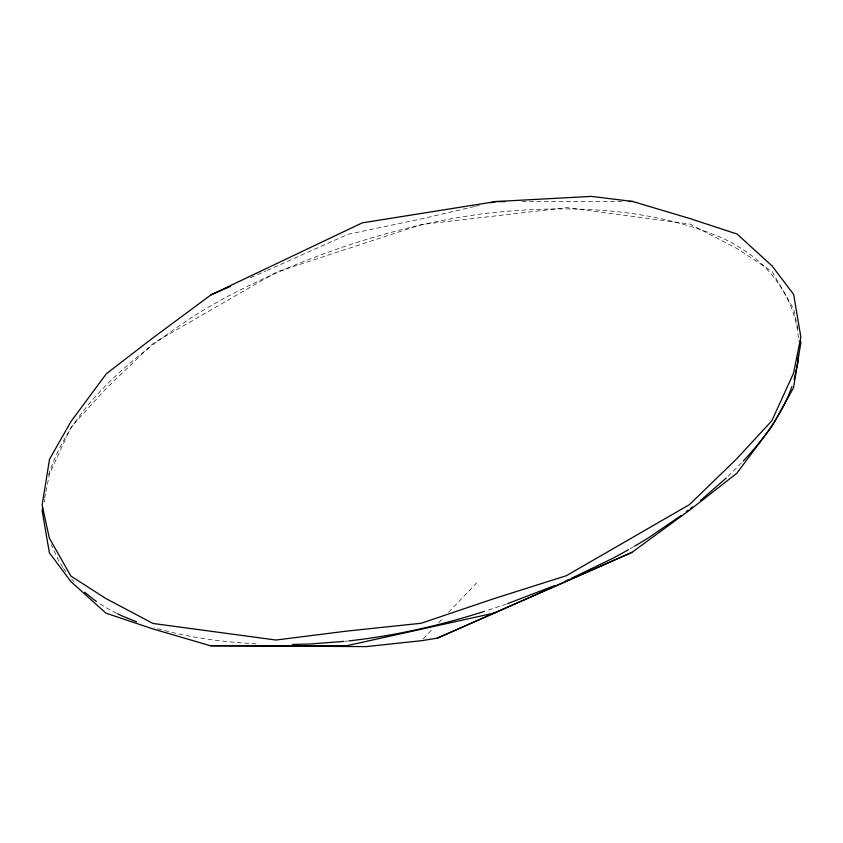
<?xml version="1.0" encoding="UTF-8"?>
<svg xmlns="http://www.w3.org/2000/svg" width="843" height="843" viewBox="0 0 843 843"><rect width="100%" height="100%" fill="white"/><g stroke="black" fill="none" stroke-linecap="round" stroke-linejoin="round"><path stroke-width="0.63" stroke-dasharray="4.21 3.16" d="M44.247 501.827L44.426 499.425M44.69 497.981L45.712 492.902M45.965 491.627L49.516 473.84L71.181 426.916L106.302 388.381L153.542 343.09L276.694 271.983L421.9 224.438L567.044 207.641L690.027 224.09L737.14 248.653L772.125 271.488L793.642 309.012L798.184 330.182M48.483 475.062C71.529 404.535 133.626 356.157 193.173 316.462A594.167 343.038 0 0 1 230.582 294.871C310.119 253.869 396.452 225.292 485.241 213.448C563.862 204.754 646.918 206.387 720.839 237.431A175.312 101.213 0 0 1 749.311 253.869C777.372 274.059 797.12 306.673 798.616 341.552M423.312 638.794L433.249 628.372M438.676 622.692L443.197 617.961M448.624 612.281L476.653 582.924M741.44 462.933L727.109 477.212M250.445 277.716L256.42 275.124M257.61 274.607L265.956 270.982M267.157 270.466L347.885 234.322L421.9 218.769L474.209 206.588M506.474 604.01L485.694 610.954M475.484 206.293L479.309 205.397M345.103 641.27L347.632 640.996M622.102 201.54L521.764 201.709M256.167 643.81C221.783 642.092 187.399 637.371 154.301 627.729M71.687 579.099L74.205 582.028M63.541 568.488L67.061 573.282M62.888 567.423L58.293 559.931L51.349 544.715M633.588 546.759A594.167 343.038 0 0 1 629.479 549.141M116.545 613.261A175.312 101.213 0 0 1 98.336 602.756"/><path stroke-width="1.26" d="M798.479 355.156L797.931 362.374L794.148 379.476M42.656 508.139L42.15 510.679L49.358 552.755L70.875 581.554L105.86 613.114L152.973 628.952L210.413 645.738L366.347 646.602L421.5 640.691L437.433 638.119L631.923 552.376L689.458 510.289L736.698 473.387L771.819 426.463L793.484 387.928L800.85 342.627L800.313 340.14M791.946 386.421C782.062 414.798 763.6 439.351 743.21 461.079M726.202 478.076L700.396 500.637M690.385 508.54L692.388 506.959M680.954 515.642L649.827 536.917A594.167 343.038 0 0 1 634.61 546.169M686.223 511.701L688.331 510.12M211.077 294.818L153.542 337.421L106.302 373.797L71.181 421.247L49.516 459.256L42.15 505.052L49.358 538.171L70.875 576.054L105.86 598.53L152.973 623.451L275.956 640.037L347.105 631.059L421.1 623.272L495.115 598.277L566.306 575.727L689.458 504.62L736.698 458.803L771.819 420.794L793.484 373.344L800.85 336.989L793.642 294.428L772.125 265.988L737.14 234.069L690.027 218.59L632.587 201.445L591.491 196.398L495.895 201.54L362.216 222.868L211.077 294.818L230.171 286.525M565.779 580.848L569.194 579.32M571.47 578.309L612.418 558.509A594.167 343.038 0 0 0 628.446 549.731M437.433 638.119L631.923 552.376M554.22 585.759L507.686 603.588M484.472 611.344C440.362 625.422 394.967 635.854 348.897 640.87M490.795 202.731L495.895 201.54L504.957 201.603M495.115 612.861L347.105 645.643L210.413 645.738M343.839 641.407L310.098 644.02L292.289 644.474M628.657 201.488L632.587 201.445M136.619 621.86L122.161 615.948A175.312 101.213 0 0 1 117.651 613.809M84.669 592.239L93.699 599.51A175.312 101.213 0 0 0 96.45 601.47"/></g></svg>
